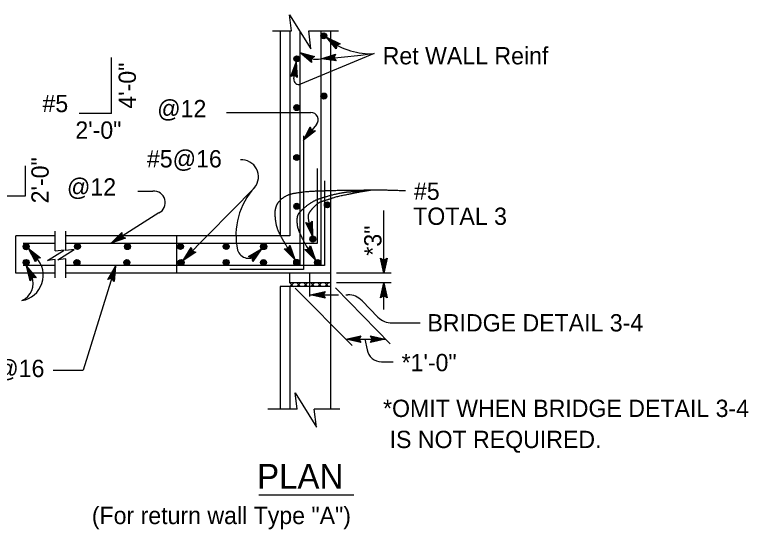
# Model space of a CAD drawing. Extents: x -894 to 866, y -472 to 714.
# Drawn here: x -743.5 to -446.3, y -29.2 to 179.1 of the extents above; entities that cross this region are included whole.
import ezdxf

# ---------------------------------------------------------------- set-up
doc = ezdxf.new("R2010")
doc.units = 0
for name, color, linetype in [('str_Concrete-A', 7, 'Continuous'), ('str_Reinforcement-C', 7, 'Continuous'), ('str_Reinforcement-D', 7, 'Continuous'), ('str_Text-A', 7, 'Continuous')]:
    doc.layers.add(name, color=color, linetype=linetype)

msp = doc.modelspace()

# ---------------------------------------------------------------- linework, layer by layer
at = {"layer": 'str_Concrete-A'}
for p, q in [((-639.12, 172.53), (-631.32, 172.53)), ((-636.02, 172.53), (-636.02, 89.53)), ((-632.09, 172.49), (-632.09, 89.53)), ((-624.41, 172.53), (-612.36, 172.53)), ((-615.52, 172.53), (-615.52, 19.53)), ((-743, 74.53), (-743, 89.53)), ((-727.16, 89.53), (-743, 89.53)), ((-727.16, 83.49), (-727.16, 91.53)), ((-722.74, 83.7), (-722.74, 91.53)), ((-632.09, 89.53), (-722.74, 89.53)), ((-678.02, 89.53), (-678.02, 74.53)), ((-722.74, 72.53), (-722.74, 80.34)), ((-727.04, 72.53), (-727.04, 80.05)), ((-727.04, 74.53), (-743, 74.53)), ((-615.52, 74.53), (-722.74, 74.53)), ((-632.02, 70.53), (-632.02, 74.53)), ((-624.02, 65.03), (-624.02, 74.53)), ((-636.02, 69.03), (-636.02, 19.53)), ((-615.52, 69.03), (-636.02, 69.03)), ((-632.09, 69.03), (-632.09, 19.53)), ((-632.02, 69.03), (-630.49, 70.56)), ((-632.02, 70.53), (-630.51, 69.02)), ((-615.52, 70.53), (-632.02, 70.53)), ((-629.19, 70.53), (-627.69, 69.03)), ((-629.19, 69.03), (-627.69, 70.53)), ((-626.36, 70.53), (-624.86, 69.03)), ((-626.36, 69.03), (-624.86, 70.53)), ((-623.54, 70.53), (-622.04, 69.03)), ((-623.54, 69.03), (-622.04, 70.53)), ((-620.71, 70.53), (-619.21, 69.03)), ((-620.71, 69.03), (-619.21, 70.53)), ((-617.88, 70.53), (-616.38, 69.03)), ((-617.88, 69.03), (-616.38, 70.53)), ((-640.96, 19.53), (-629.11, 19.53)), ((-622.2, 19.53), (-611.74, 19.53))]:
    msp.add_line(p, q, dxfattribs=at)
for points in [[(-631.32, 172.53), (-632.14, 179.08), (-623.5, 165.25), (-624.41, 172.53)], [(-727.04, 80.05), (-730.22, 79.66), (-723.5, 83.85), (-727.16, 83.4)], [(-722.74, 80.34), (-726.07, 79.92), (-719.35, 84.12), (-722.74, 83.7)], [(-629.11, 19.49), (-629.93, 26.04), (-621.29, 12.21), (-622.2, 19.49)]]:
    msp.add_lwpolyline(points, dxfattribs=at)
at = {"layer": 'str_Reinforcement-C'}
for centre, radius in [((-618.29, 170.51), 1.22), ((-618.29, 170.51), 1.07), ((-618.29, 170.51), 0.926), ((-618.29, 170.51), 0.78), ((-618.29, 170.51), 0.634), ((-618.29, 170.51), 0.487), ((-618.29, 170.51), 0.341), ((-618.29, 170.51), 0.146), ((-629.18, 161.21), 1.22), ((-629.18, 161.21), 1.07), ((-629.18, 161.21), 0.926), ((-629.18, 161.21), 0.78), ((-629.18, 161.21), 0.634), ((-629.18, 161.21), 0.487), ((-629.18, 161.21), 0.341), ((-629.18, 161.21), 0.146), ((-618.28, 146.15), 1.22), ((-618.28, 146.15), 1.07), ((-618.28, 146.15), 0.926), ((-618.28, 146.15), 0.78), ((-618.28, 146.15), 0.634), ((-618.28, 146.15), 0.487), ((-618.28, 146.15), 0.341), ((-618.28, 146.15), 0.146), ((-629.24, 141.48), 1.22), ((-629.24, 141.48), 1.07), ((-629.24, 141.48), 0.926), ((-629.24, 141.48), 0.78), ((-629.24, 141.48), 0.634), ((-629.24, 141.48), 0.487), ((-629.24, 141.48), 0.341), ((-629.24, 141.48), 0.146), ((-629.27, 121.3), 1.22), ((-629.27, 121.3), 1.07), ((-629.27, 121.3), 0.926), ((-629.27, 121.3), 0.78), ((-629.27, 121.3), 0.634), ((-629.27, 121.3), 0.487), ((-629.27, 121.3), 0.341), ((-629.27, 121.3), 0.146), ((-629.24, 101.57), 1.22), ((-629.24, 101.57), 1.07), ((-629.24, 101.57), 0.926), ((-629.24, 101.57), 0.78), ((-629.24, 101.57), 0.634), ((-629.24, 101.57), 0.487), ((-629.24, 101.57), 0.341), ((-629.24, 101.57), 0.146), ((-616.86, 102.13), 1.22), ((-616.86, 102.13), 1.07), ((-616.86, 102.13), 0.926), ((-616.86, 102.13), 0.78), ((-616.86, 102.13), 0.634), ((-616.86, 102.13), 0.487), ((-616.86, 102.13), 0.341), ((-616.86, 102.13), 0.146), ((-622.76, 88.28), 1.22), ((-622.76, 88.28), 1.07), ((-622.76, 88.28), 0.926), ((-738.86, 85.21), 1.22), ((-738.86, 85.21), 1.07), ((-718.08, 85.27), 1.22), ((-718.08, 85.27), 1.07), ((-718.08, 85.27), 0.926), ((-697.81, 85.23), 1.22), ((-697.81, 85.23), 1.07), ((-676.35, 85.29), 1.22), ((-676.35, 85.29), 1.07), ((-676.35, 85.29), 0.926), ((-657.83, 85.29), 1.22), ((-657.83, 85.29), 1.07), ((-657.83, 85.29), 0.926), ((-642.65, 85.22), 1.22), ((-642.65, 85.22), 1.07), ((-622.76, 88.28), 0.78), ((-622.76, 88.28), 0.634), ((-622.76, 88.28), 0.487), ((-622.76, 88.28), 0.341), ((-622.76, 88.28), 0.146), ((-738.86, 85.21), 0.926), ((-738.86, 85.21), 0.78), ((-738.86, 85.21), 0.634), ((-738.86, 85.21), 0.487), ((-738.86, 85.21), 0.341), ((-738.86, 85.21), 0.146), ((-718.08, 85.27), 0.78), ((-718.08, 85.27), 0.634), ((-718.08, 85.27), 0.487), ((-718.08, 85.27), 0.341), ((-718.08, 85.27), 0.146), ((-697.81, 85.23), 0.926), ((-697.81, 85.23), 0.78), ((-697.81, 85.23), 0.634), ((-697.81, 85.23), 0.487), ((-697.81, 85.23), 0.341), ((-697.81, 85.23), 0.146), ((-676.35, 85.29), 0.78), ((-676.35, 85.29), 0.634), ((-676.35, 85.29), 0.487), ((-676.35, 85.29), 0.341), ((-676.35, 85.29), 0.146), ((-657.83, 85.29), 0.78), ((-657.83, 85.29), 0.634), ((-657.83, 85.29), 0.487), ((-657.83, 85.29), 0.341), ((-657.83, 85.29), 0.146), ((-642.65, 85.22), 0.926), ((-642.65, 85.22), 0.78), ((-642.65, 85.22), 0.634), ((-642.65, 85.22), 0.487), ((-642.65, 85.22), 0.341), ((-642.65, 85.22), 0.146), ((-738.87, 78.82), 1.22), ((-738.87, 78.82), 1.07), ((-738.87, 78.82), 0.926), ((-738.87, 78.82), 0.78), ((-738.87, 78.82), 0.634), ((-738.87, 78.82), 0.487), ((-738.87, 78.82), 0.341), ((-738.87, 78.82), 0.146), ((-718.28, 78.81), 1.22), ((-718.28, 78.81), 1.07), ((-718.28, 78.81), 0.926), ((-718.28, 78.81), 0.78), ((-718.28, 78.81), 0.634), ((-718.28, 78.81), 0.487), ((-718.28, 78.81), 0.341), ((-718.28, 78.81), 0.146), ((-698.07, 78.81), 1.22), ((-698.07, 78.81), 1.07), ((-698.07, 78.81), 0.926), ((-698.07, 78.81), 0.78), ((-698.07, 78.81), 0.634), ((-698.07, 78.81), 0.487), ((-698.07, 78.81), 0.341), ((-698.07, 78.81), 0.146), ((-676.12, 78.75), 1.22), ((-676.12, 78.75), 1.07), ((-676.12, 78.75), 0.926), ((-676.12, 78.75), 0.78), ((-676.12, 78.75), 0.634), ((-676.12, 78.75), 0.487), ((-676.12, 78.75), 0.341), ((-676.12, 78.75), 0.146), ((-657.86, 78.82), 1.22), ((-657.86, 78.82), 1.07), ((-657.86, 78.82), 0.926), ((-657.86, 78.82), 0.78), ((-657.86, 78.82), 0.634), ((-657.86, 78.82), 0.487), ((-657.86, 78.82), 0.341), ((-657.86, 78.82), 0.146), ((-642.72, 78.8), 1.22), ((-642.72, 78.8), 1.07), ((-642.72, 78.8), 0.926), ((-642.72, 78.8), 0.78), ((-642.72, 78.8), 0.634), ((-642.72, 78.8), 0.487), ((-642.72, 78.8), 0.341), ((-642.72, 78.8), 0.146), ((-629.28, 78.83), 1.22), ((-629.28, 78.83), 1.07), ((-629.28, 78.83), 0.926), ((-629.28, 78.83), 0.78), ((-629.28, 78.83), 0.634), ((-629.28, 78.83), 0.487), ((-629.28, 78.83), 0.341), ((-629.28, 78.83), 0.146), ((-620.78, 78.78), 1.22), ((-620.78, 78.78), 1.07), ((-620.78, 78.78), 0.926), ((-620.78, 78.78), 0.78), ((-620.78, 78.78), 0.634), ((-620.78, 78.78), 0.487), ((-620.78, 78.78), 0.341), ((-620.78, 78.78), 0.146)]:
    msp.add_circle(centre, radius, dxfattribs=at)
at = {"layer": 'str_Reinforcement-D'}
for p, q in [((-628.02, 172.49), (-628.02, 77.53)), ((-619.52, 172.53), (-619.52, 77.53)), ((-626.52, 130.03), (-626.52, 76.03)), ((-621.02, 116.85), (-621.02, 86.53)), ((-618.02, 111.88), (-618.02, 77.53)), ((-727.16, 86.53), (-740, 86.53)), ((-621.02, 86.53), (-722.74, 86.53)), ((-727.04, 77.53), (-740, 77.53)), ((-618.02, 77.53), (-722.74, 77.53)), ((-626.52, 76.03), (-656.35, 76.03))]:
    msp.add_line(p, q, dxfattribs=at)
at = {"layer": 'str_Text-A'}
for p, q in [((-613.27, 165.23), (-617.18, 169.97)), ((-617.18, 169.97), (-617.18, 169.97)), ((-617.18, 169.97), (-611.63, 167.33)), ((-613.22, 165.64), (-616.09, 169.12)), ((-616.08, 169.11), (-612.04, 167.19)), ((-613.19, 166.07), (-615, 168.27)), ((-615, 168.27), (-612.39, 167.03)), ((-613.11, 166.45), (-613.91, 167.42)), ((-613.91, 167.42), (-612.79, 166.89)), ((-613.08, 166.77), (-613.27, 165.23)), ((-611.63, 167.33), (-613.08, 166.77)), ((-611.63, 167.33), (-611.63, 167.33)), ((-623.29, 159.75), (-627.98, 163.72)), ((-627.98, 163.72), (-627.98, 163.72)), ((-627.98, 163.72), (-622.05, 162.12)), ((-613.27, 165.23), (-613.27, 165.23)), ((-704.23, 139.14), (-704.23, 161.79)), ((-597.88, 163.33), (-627.7, 150.96)), ((-623.31, 160.17), (-626.76, 163.08)), ((-626.74, 163.08), (-622.42, 161.91)), ((-623.35, 160.59), (-625.53, 162.44)), ((-625.53, 162.44), (-622.74, 161.68)), ((-623.35, 160.98), (-624.31, 161.8)), ((-624.31, 161.8), (-623.11, 161.47)), ((-622.05, 162.12), (-623.37, 161.31)), ((-623.37, 161.31), (-623.29, 159.75)), ((-622.05, 162.12), (-622.05, 162.12)), ((-619.38, 161.17), (-613.53, 163.05)), ((-619.38, 161.17), (-613.53, 163.05)), ((-613.28, 160.39), (-619.38, 161.17)), ((-619.38, 161.17), (-619.38, 161.17)), ((-613.28, 160.39), (-619.38, 161.17)), ((-619.38, 161.17), (-619.38, 161.17)), ((-613.53, 160.72), (-618, 161.3)), ((-613.53, 160.72), (-618, 161.3)), ((-617.99, 161.3), (-613.73, 162.67)), ((-617.99, 161.3), (-613.73, 162.67)), ((-616.63, 161.42), (-613.87, 162.31)), ((-616.63, 161.42), (-613.87, 162.31)), ((-613.8, 161.06), (-616.63, 161.42)), ((-613.8, 161.06), (-616.63, 161.42)), ((-615.25, 161.55), (-614.07, 161.93)), ((-615.25, 161.55), (-614.07, 161.93)), ((-614, 161.39), (-615.25, 161.55)), ((-614, 161.39), (-615.25, 161.55)), ((-613.53, 163.05), (-614.2, 161.65)), ((-613.53, 163.05), (-614.2, 161.65)), ((-614.2, 161.65), (-613.28, 160.39)), ((-614.2, 161.65), (-613.28, 160.39)), ((-613.53, 163.05), (-613.53, 163.05)), ((-613.53, 163.05), (-613.53, 163.05)), ((-631.66, 154.05), (-629.48, 159.8)), ((-631.28, 154.22), (-629.68, 158.44)), ((-630.44, 153.09), (-629.48, 159.8)), ((-629.68, 158.43), (-629.34, 153.96)), ((-629.48, 159.8), (-629.48, 159.8)), ((-629.48, 159.8), (-629.02, 153.68)), ((-623.29, 159.75), (-623.29, 159.75)), ((-613.28, 160.39), (-613.28, 160.39)), ((-613.28, 160.39), (-613.28, 160.39)), ((-630.22, 154.66), (-631.66, 154.05)), ((-630.89, 154.4), (-629.88, 157.07)), ((-630.52, 154.52), (-630.07, 155.7)), ((-629.02, 153.68), (-630.22, 154.66)), ((-630.07, 155.7), (-629.98, 154.47)), ((-629.88, 157.07), (-629.66, 154.18)), ((-631.66, 154.05), (-631.66, 154.05)), ((-629.02, 153.68), (-629.02, 153.68)), ((-704.23, 139.14), (-717.38, 139.14)), ((-657.77, 139.54), (-623.6, 139.54)), ((-626.57, 128.27), (-623.76, 133.73)), ((-621.29, 134.62), (-626.17, 128.76)), ((-623.76, 133.73), (-623.76, 133.73)), ((-623.76, 133.73), (-623.25, 132.27)), ((-621.71, 132.02), (-626.57, 128.27)), ((-625.69, 129.34), (-623.63, 133.32)), ((-622.12, 132.08), (-625.69, 129.33)), ((-624.8, 130.39), (-623.48, 132.96)), ((-622.54, 132.14), (-624.8, 130.39)), ((-623.92, 131.45), (-623.35, 132.55)), ((-622.92, 132.22), (-623.92, 131.45)), ((-623.25, 132.27), (-621.71, 132.02)), ((-621.71, 132.02), (-621.71, 132.02)), ((-626.57, 128.27), (-626.57, 128.27)), ((-739.22, 117.91), (-739.22, 105.64)), ((-693.67, 107.65), (-687.57, 107.65)), ((-674.67, 80.26), (-646.23, 109.21)), ((-739.22, 105.64), (-751.28, 105.64)), ((-685.17, 98.84), (-704.41, 86.57)), ((-593.99, 74.53), (-593.99, 99.8)), ((-624.08, 94.48), (-622.97, 95.57)), ((-623.26, 95.27), (-623.19, 90.76)), ((-622.97, 95.57), (-622.97, 95.57)), ((-622.97, 95.57), (-622.87, 89.42)), ((-622.87, 89.42), (-625.56, 94.95)), ((-625.56, 94.95), (-625.56, 94.95)), ((-625.56, 94.95), (-624.08, 94.48)), ((-623.2, 90.77), (-625.16, 94.8)), ((-623.51, 92.11), (-624.78, 94.71)), ((-623.83, 93.45), (-624.38, 94.56)), ((-623.85, 94.71), (-623.83, 93.45)), ((-623.56, 94.96), (-623.51, 92.11)), ((-704.41, 86.57), (-700.07, 90.92)), ((-703.24, 87.32), (-700.08, 90.49)), ((-702.08, 88.05), (-700.04, 90.1)), ((-700.92, 88.79), (-700.04, 89.67)), ((-699.73, 89.22), (-700.92, 88.79)), ((-700.07, 90.92), (-700.07, 90.92)), ((-700.07, 90.92), (-700.03, 89.36)), ((-700.03, 89.36), (-698.64, 88.67)), ((-622.87, 89.42), (-622.87, 89.42)), ((-698.64, 88.67), (-704.41, 86.57)), ((-704.41, 86.57), (-704.41, 86.57)), ((-699.01, 88.85), (-703.25, 87.31)), ((-699.4, 89.03), (-702.08, 88.05)), ((-698.64, 88.67), (-698.64, 88.67)), ((-735.1, 79.01), (-737.85, 84.51)), ((-737.85, 84.51), (-737.85, 84.51)), ((-737.85, 84.51), (-733.03, 80.7)), ((-734.77, 80.78), (-737.61, 84.27)), ((-734.96, 79.4), (-736.98, 83.44)), ((-736.97, 83.44), (-733.46, 80.65)), ((-675.26, 79.67), (-672.01, 84.88)), ((-674.29, 80.67), (-671.92, 84.46)), ((-673.33, 81.64), (-671.79, 84.09)), ((-672.36, 82.63), (-671.7, 83.68)), ((-671.3, 83.31), (-672.36, 82.63)), ((-672.01, 84.88), (-672.01, 84.88)), ((-672.01, 84.88), (-671.62, 83.38)), ((-671.62, 83.38), (-670.1, 83.01)), ((-648.8, 81.18), (-643.51, 84.29)), ((-648.4, 81.06), (-644.51, 83.35)), ((-644.52, 83.34), (-647.05, 79.65)), ((-643.51, 84.29), (-646.98, 79.22)), ((-643.51, 84.29), (-643.51, 84.29)), ((-634.34, 84.37), (-632.79, 84.4)), ((-630.03, 79.99), (-634.34, 84.37)), ((-634.34, 84.37), (-634.34, 84.37)), ((-630.77, 81.17), (-633.91, 84.36)), ((-631.49, 82.33), (-633.52, 84.39)), ((-632.23, 83.5), (-633.1, 84.39)), ((-632.79, 84.4), (-632.08, 85.79)), ((-632.65, 84.69), (-632.23, 83.5)), ((-632.45, 85.02), (-631.49, 82.33)), ((-632.27, 85.41), (-630.76, 81.16)), ((-632.08, 85.79), (-632.08, 85.79)), ((-632.08, 85.79), (-630.03, 79.99)), ((-625.99, 84.09), (-624.44, 84.13)), ((-621.62, 79.76), (-625.99, 84.09)), ((-625.99, 84.09), (-625.99, 84.09)), ((-622.38, 80.93), (-625.56, 84.08)), ((-623.12, 82.09), (-625.18, 84.12)), ((-623.87, 83.25), (-624.75, 84.12)), ((-624.44, 84.13), (-623.75, 85.53)), ((-624.3, 84.43), (-623.87, 83.25)), ((-624.11, 84.77), (-623.12, 82.09)), ((-623.93, 85.16), (-622.37, 80.92)), ((-623.75, 85.53), (-623.75, 85.53)), ((-623.75, 85.53), (-621.62, 79.76)), ((-734.83, 79.81), (-736.11, 82.37)), ((-736.11, 82.37), (-733.84, 80.57)), ((-734.67, 80.17), (-735.24, 81.3)), ((-735.24, 81.3), (-734.26, 80.53)), ((-734.57, 80.48), (-735.1, 79.01)), ((-733.03, 80.7), (-734.57, 80.48)), ((-733.03, 80.7), (-733.03, 80.7)), ((-670.1, 83.01), (-675.26, 79.67)), ((-670.51, 83.11), (-674.3, 80.66)), ((-670.93, 83.19), (-673.33, 81.64)), ((-670.1, 83.01), (-670.1, 83.01)), ((-647.3, 80.74), (-648.8, 81.18)), ((-648.8, 81.18), (-648.8, 81.18)), ((-647.99, 80.96), (-645.52, 82.41)), ((-647.62, 80.83), (-646.54, 81.47)), ((-646.98, 79.22), (-647.3, 80.74)), ((-646.54, 81.47), (-647.24, 80.44)), ((-645.52, 82.41), (-647.16, 80.02)), ((-593.99, 74.53), (-595.32, 80.53)), ((-595.32, 80.53), (-595.32, 80.53)), ((-595.32, 80.53), (-593.99, 79.73)), ((-593.99, 75.92), (-594.96, 80.29)), ((-593.99, 79.73), (-592.65, 80.53)), ((-592.65, 80.53), (-593.99, 74.53)), ((-593, 80.31), (-593.98, 75.91)), ((-592.65, 80.53), (-592.65, 80.53)), ((-736.62, 73.14), (-738.72, 77.35)), ((-737.24, 71.39), (-738.72, 77.35)), ((-738.72, 77.35), (-738.72, 77.35)), ((-738.72, 77.35), (-734.85, 72.58)), ((-735.1, 79.01), (-735.1, 79.01)), ((-702.64, 77.29), (-715.78, 35.3)), ((-705.71, 71.96), (-702.64, 77.29)), ((-702.64, 77.29), (-703.17, 71.17)), ((-702.64, 77.29), (-702.64, 77.29)), ((-675.26, 79.67), (-675.26, 79.67)), ((-646.98, 79.22), (-646.98, 79.22)), ((-630.03, 79.99), (-630.03, 79.99)), ((-621.62, 79.76), (-621.62, 79.76)), ((-593.98, 77.29), (-594.61, 80.12)), ((-593.98, 78.67), (-594.25, 79.88)), ((-593.36, 80.08), (-593.98, 77.29)), ((-593.71, 79.9), (-593.98, 78.67)), ((-737.02, 71.74), (-738.11, 76.12)), ((-738.1, 76.11), (-735.28, 72.63)), ((-736.8, 72.11), (-737.49, 74.88)), ((-737.49, 74.88), (-735.67, 72.64)), ((-705.31, 72.06), (-703.06, 75.97)), ((-704.9, 72.18), (-703.47, 74.65)), ((-703.47, 74.65), (-703.72, 71.77)), ((-703.06, 75.96), (-703.44, 71.5)), ((-590.99, 74.53), (-613.13, 74.53)), ((-593.99, 74.53), (-593.99, 74.53)), ((-736.4, 72.7), (-737.24, 71.39)), ((-737.24, 71.39), (-737.24, 71.39)), ((-736.57, 72.42), (-736.87, 73.65)), ((-736.87, 73.65), (-736.09, 72.68)), ((-734.85, 72.58), (-736.4, 72.7)), ((-734.85, 72.58), (-734.85, 72.58)), ((-704.2, 72.33), (-705.71, 71.96)), ((-705.71, 71.96), (-705.71, 71.96)), ((-704.51, 72.25), (-703.88, 73.34)), ((-703.17, 71.17), (-704.2, 72.33)), ((-703.88, 73.34), (-703.99, 72.1)), ((-703.17, 71.17), (-703.17, 71.17)), ((-629.92, 68.42), (-606.77, 45.27)), ((-613.57, 68.51), (-591.44, 45.84)), ((-590.99, 70.53), (-613.21, 70.53)), ((-595.32, 64.53), (-593.99, 70.53)), ((-594.97, 64.74), (-593.99, 69.15)), ((-593.99, 70.53), (-593.99, 70.53)), ((-593.99, 70.53), (-592.65, 64.53)), ((-593.99, 59.79), (-593.99, 70.53)), ((-593.98, 69.14), (-593.01, 64.76)), ((-623.8, 65.76), (-617.8, 67.09)), ((-623.8, 65.76), (-612.37, 65.76)), ((-617.8, 64.42), (-623.8, 65.76)), ((-623.8, 65.76), (-623.8, 65.76)), ((-618.01, 64.77), (-622.42, 65.76)), ((-622.41, 65.76), (-618.03, 66.73)), ((-621.03, 65.76), (-618.21, 66.38)), ((-618.25, 65.13), (-621.03, 65.76)), ((-619.65, 65.76), (-618.44, 66.02)), ((-618.42, 65.48), (-619.65, 65.76)), ((-617.8, 67.09), (-618.6, 65.76)), ((-618.6, 65.76), (-617.8, 64.42)), ((-617.8, 67.09), (-617.8, 67.09)), ((-609.34, 65.76), (-608.54, 65.76)), ((-594.61, 64.98), (-593.99, 67.77)), ((-594.26, 65.15), (-593.99, 66.38)), ((-593.99, 67.77), (-593.36, 64.94)), ((-593.99, 66.38), (-593.72, 65.18)), ((-617.8, 64.42), (-617.8, 64.42)), ((-602.81, 63.35), (-596.37, 56.74)), ((-593.99, 65.33), (-595.32, 64.53)), ((-595.32, 64.53), (-595.32, 64.53)), ((-592.65, 64.53), (-593.99, 65.33)), ((-592.66, 64.53), (-592.66, 64.53)), ((-590.64, 54.33), (-579.31, 54.33)), ((-609.31, 47.82), (-603.31, 49.15)), ((-609.31, 47.82), (-593.42, 47.82)), ((-603.31, 46.48), (-609.31, 47.82)), ((-609.31, 47.82), (-609.31, 47.82)), ((-603.53, 46.83), (-607.93, 47.81)), ((-607.92, 47.82), (-603.54, 48.79)), ((-606.55, 47.81), (-603.72, 48.44)), ((-603.76, 47.19), (-606.55, 47.81)), ((-605.16, 47.81), (-603.96, 48.08)), ((-603.94, 47.54), (-605.16, 47.81)), ((-603.31, 49.15), (-604.11, 47.82)), ((-604.11, 47.82), (-603.31, 46.48)), ((-603.31, 49.15), (-603.31, 49.15)), ((-601.64, 47.82), (-600.8, 43.48)), ((-598.62, 47.82), (-599.42, 49.16)), ((-599.42, 49.16), (-599.42, 49.16)), ((-599.42, 49.16), (-593.42, 47.82)), ((-593.42, 47.82), (-599.42, 46.49)), ((-599.42, 46.49), (-598.62, 47.82)), ((-599.2, 48.8), (-594.8, 47.82)), ((-594.81, 47.81), (-599.18, 46.84)), ((-596.18, 47.82), (-599.01, 47.19)), ((-598.97, 48.44), (-596.18, 47.82)), ((-598.79, 48.09), (-597.56, 47.82)), ((-597.56, 47.82), (-598.77, 47.55)), ((-593.42, 47.82), (-593.42, 47.82)), ((-603.31, 46.48), (-603.31, 46.48)), ((-599.42, 46.49), (-599.42, 46.49)), ((-594.91, 38.63), (-590.23, 38.63)), ((-727.86, 35.3), (-715.78, 35.3)), ((-644.55, -15.21), (-606.16, -15.21))]:
    msp.add_line(p, q, dxfattribs=at)
for centre, radius, start, end in [((-599.56, 190.8), 27.52, 233.1879, 273.5024), ((-621.02, 170.44), 9.41, 230.6247, 280.0612), ((-737.81, 1450.27), 1294.53, 275.24905, 276.20558), ((-628.46, 152.8), 2, 171.8681, 292.5342), ((-623.6, 136.54), 3, 320.2316, 90), ((-651.6, 113.51), 6.83, 320.6821, 94.0289), ((-687.1, 103.04), 4.63, 294.6732, 95.8398), ((-625.65, 89.96), 28.22, 137.0661, 192.6344), ((-648.73, 85.17), 4.67, 197.3394, 318.5252), ((-742.3, 73.63), 10.38, 279.6258, 43.5043), ((-743.53, 70.27), 7.49, 293.3343, 22.5299), ((-608.54, 57.76), 8, 44.3003, 90), ((-590.64, 62.33), 8, 224.2997, 270), ((-594.91, 44.63), 6, 191.0281, 270)]:
    msp.add_arc(centre, radius, start, end, dxfattribs=at)
for points in [[(-630.03, 79.99), (-633.04, 84.9), (-634.86, 87.97), (-637.08, 92.01), (-637.94, 96.43), (-638.04, 100.57), (-636.59, 103.55), (-633.62, 105.95), (-630.25, 106.91), (-625.06, 107.59), (-618.53, 107.87), (-610.84, 108.07), (-600.36, 108.16), (-590.18, 108.16), (-585.27, 107.87)], [(-621.62, 79.76), (-625.54, 85.67), (-626.98, 88.55), (-628.71, 92.3), (-629.1, 94.9), (-629, 97.78), (-627.85, 99.41), (-625.73, 101.43), (-622.28, 103.84), (-618.72, 105.09), (-614.78, 106.24), (-609.78, 107.3), (-606.71, 107.49), (-602.19, 107.97), (-599.11, 108.16)], [(-622.87, 89.42), (-624.2, 94.99), (-624.58, 97.01), (-624.49, 98.45), (-622.95, 100.66), (-620.64, 102.97), (-618.53, 103.74), (-616.22, 104.41), (-612.57, 105.66), (-607.47, 106.62), (-604.88, 107.2), (-601.52, 107.78), (-599.11, 108.16)]]:
    msp.add_open_spline(points, degree=2, dxfattribs=at)

# ---------------------------------------------------------------- texts
for s, height, p in [('Ret WALL Reinf', 7, (-594.44, 158.97)), ('#5', 7, (-732.25, 139.64)), ('@12', 7, (-685.79, 137.57)), ('2\'-0"', 7, (-718.93, 128.88)), ('#5@16', 7, (-689.94, 117.26)), ('@12', 7, (-722.34, 105.86)), ('#5', 7, (-581.77, 104.16)), ('TOTAL 3', 7, (-582.09, 94.03)), ('BRIDGE DETAIL 3-4', 7, (-576.32, 50.9)), ('*1\'-0"', 7, (-586.78, 34.82)), ('@16', 7, (-751.37, 32.45)), ('*OMIT WHEN BRIDGE DETAIL 3-4', 7, (-594.3, 16.29)), ('IS NOT REQUIRED.', 7, (-591.64, 3.71)), ('PLAN', 10, (-645.32, -12.72)), ('(For return wall Type "A")', 7, (-712.25, -27.05))]:
    msp.add_text(s, height=height, dxfattribs=at).set_placement(p)
for s, p in [('4\'-0"', (-694.4, 141.04)), ('2\'-0"', (-729.74, 102.73)), ('*3"', (-594.94, 81.56))]:
    msp.add_text(s, height=7, rotation=90, dxfattribs=at).set_placement(p)

doc.saveas('drawing.dxf')
